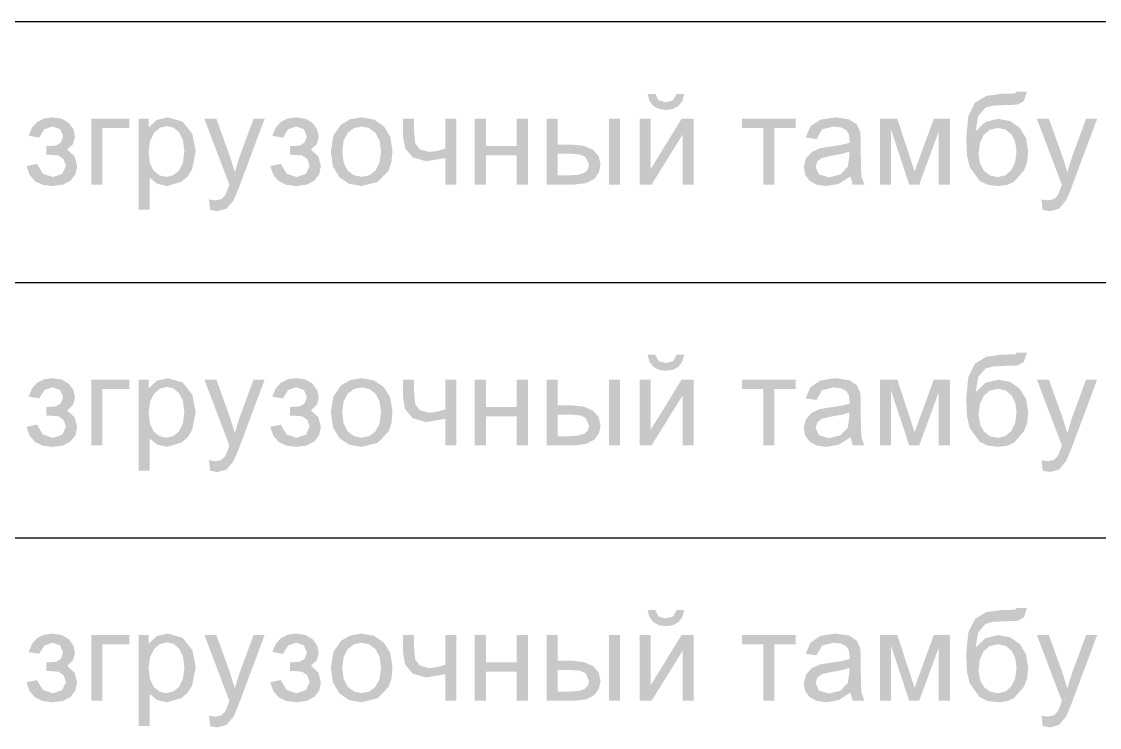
# Model space of a CAD drawing. Header units: millimetres. Extents: x 0 to 420, y 0 to 297.
# Drawn here: x 37.2 to 45.59, y 198.55 to 204.05 of the extents above; entities that cross this region are included whole.
import ezdxf

# ---------------------------------------------------------------- set-up
doc = ezdxf.new("R2010")
doc.units = ezdxf.units.MM
doc.layers.get('0').update_dxf_attribs({"linetype": 'CONTINUOUS'})

msp = doc.modelspace()

# ---------------------------------------------------------------- hatches: boundary and pattern name
at = {"true_color": 0x0000fb}
h = msp.add_hatch(color=0, dxfattribs=at)
h.paths.add_polyline_path([(42.01289, 203.288745), (42.099982, 203.288745), (42.099982, 202.898484), (42.340312, 203.288745), (42.434019, 203.288745), (42.434019, 202.776666), (42.347478, 202.776666), (42.347478, 203.164721), (42.106597, 202.776666), (42.01289, 202.776666)], flags=0)
h.paths.add_polyline_path([(42.301727, 203.482773), (42.360707, 203.482773), (42.345893, 203.429443), (42.31661, 203.390168), (42.273546, 203.365639), (42.218494, 203.357647), (42.162752, 203.36557), (42.119826, 203.389617), (42.090129, 203.42896), (42.075729, 203.482773), (42.13526, 203.482773), (42.161718, 203.433714), (42.215737, 203.417729), (42.274717, 203.433163)], flags=0)
h = msp.add_hatch(color=0, dxfattribs=at)
h.paths.add_polyline_path([(44.951554, 203.500412), (45.028173, 203.49986), (45.005022, 203.427651), (44.959822, 203.401744), (44.918757, 203.397541), (44.851233, 203.396232), (44.760765, 203.390926), (44.70461, 203.375286), (44.648386, 203.308589), (44.629093, 203.191731), (44.705712, 203.264491), (44.804931, 203.288745), (44.897122, 203.271382), (44.971949, 203.219292), (45.021559, 203.13785), (45.038095, 203.03243), (45.029551, 202.950574), (45.004471, 202.885255), (44.925647, 202.79651), (44.87149, 202.772945), (44.801624, 202.76509), (44.720182, 202.775426), (44.65941, 202.806431), (44.58224, 202.913367), (44.561914, 203.002733), (44.55523, 203.140468), (44.572249, 203.310036), (44.623581, 203.413871), (44.710811, 203.466718), (44.835248, 203.484426), (44.904701, 203.484977), (44.93612, 203.487182)], flags=0)
h.paths.add_polyline_path([(44.947144, 203.034635), (44.937636, 203.107257), (44.909111, 203.165824), (44.863566, 203.204271), (44.802726, 203.217087), (44.738578, 203.203513), (44.691381, 203.163068), (44.661891, 203.099747), (44.652244, 203.018649), (44.662993, 202.939757), (44.695239, 202.881948), (44.743539, 202.846739), (44.802175, 202.835095), (44.860535, 202.848737), (44.906906, 202.889665), (44.936947, 202.953261)], flags=0)
for points in [[(37.396627, 203.008176), (37.396627, 203.075976), (37.471592, 203.080385), (37.509075, 203.103537), (37.527265, 203.152043), (37.503563, 203.208267), (37.44348, 203.229214), (37.380986, 203.207441), (37.340403, 203.142673), (37.258272, 203.156453), (37.284196, 203.219395), (37.323867, 203.264354), (37.377179, 203.291329), (37.444032, 203.30032), (37.517136, 203.289158), (37.572465, 203.255672), (37.607467, 203.206545), (37.619318, 203.148736), (37.604091, 203.092237), (37.558684, 203.048966), (37.616562, 202.99605), (37.635854, 202.919982), (37.623176, 202.857419), (37.585694, 202.808085), (37.525336, 202.775839), (37.445134, 202.76509), (37.366775, 202.774814), (37.306917, 202.80402), (37.265455, 202.852759), (37.242287, 202.921084), (37.323867, 202.938172), (37.368515, 202.862104), (37.446788, 202.835095), (37.519548, 202.859899), (37.548762, 202.923289), (37.530572, 202.975103), (37.491436, 203.003215), (37.416471, 203.008727)], [(37.746009, 203.288745), (38.040909, 203.288745), (38.040909, 203.217087), (37.833101, 203.217087), (37.833101, 202.776666), (37.746009, 202.776666)], [(38.671409, 202.579331), (38.662038, 202.660911), (38.711647, 202.653194), (38.757398, 202.663116), (38.786062, 202.689574), (38.796879, 202.712587), (38.813071, 202.754617), (38.820788, 202.775563), (38.626209, 203.288745), (38.719916, 203.288745), (38.8263, 202.992191), (38.863232, 202.87368), (38.899061, 202.990537), (39.008753, 203.288745), (39.095293, 203.288745), (38.900714, 202.767846), (38.872671, 202.696671), (38.851656, 202.65154), (38.798739, 202.588701), (38.727633, 202.568858)], [(39.2936, 203.008176), (39.2936, 203.075976), (39.368566, 203.080385), (39.406048, 203.103537), (39.424238, 203.152043), (39.400536, 203.208267), (39.340454, 203.229214), (39.27796, 203.207441), (39.237376, 203.142673), (39.155245, 203.156453), (39.18117, 203.219395), (39.22084, 203.264354), (39.274153, 203.291329), (39.341005, 203.30032), (39.41411, 203.289158), (39.469438, 203.255672), (39.50444, 203.206545), (39.516291, 203.148736), (39.501064, 203.092237), (39.455658, 203.048966), (39.513535, 202.99605), (39.532828, 202.919982), (39.52015, 202.857419), (39.482667, 202.808085), (39.422309, 202.775839), (39.342107, 202.76509), (39.263749, 202.774814), (39.20389, 202.80402), (39.162428, 202.852759), (39.13926, 202.921084), (39.22084, 202.938172), (39.265488, 202.862104), (39.343761, 202.835095), (39.416521, 202.859899), (39.445736, 202.923289), (39.427546, 202.975103), (39.388409, 203.003215), (39.313444, 203.008727)], [(40.171779, 203.288745), (40.258871, 203.288745), (40.258871, 203.191731), (40.266036, 203.10078), (40.301865, 203.051722), (40.373523, 203.030776), (40.429747, 203.037115), (40.500854, 203.056683), (40.500854, 203.288745), (40.587946, 203.288745), (40.587946, 202.776666), (40.500854, 202.776666), (40.500854, 202.983372), (40.351475, 202.958016), (40.248398, 202.987781), (40.187764, 203.059991), (40.171779, 203.1548)], [(40.730284, 203.288745), (40.817376, 203.288745), (40.817376, 203.075976), (41.057706, 203.075976), (41.057706, 203.288745), (41.144798, 203.288745), (41.144798, 202.776666), (41.057706, 202.776666), (41.057706, 203.003767), (40.817376, 203.003767), (40.817376, 202.776666), (40.730284, 202.776666)], [(42.811043, 203.288745), (43.227211, 203.288745), (43.227211, 203.217087), (43.062397, 203.217087), (43.062397, 202.776666), (42.976408, 202.776666), (42.976408, 203.217087), (42.811043, 203.217087)], [(43.884352, 203.288745), (44.019399, 203.288745), (44.153896, 202.879192), (44.303275, 203.288745), (44.428401, 203.288745), (44.428401, 202.776666), (44.341309, 202.776666), (44.341309, 203.188975), (44.189725, 202.776666), (44.112004, 202.776666), (43.969239, 203.208819), (43.969239, 202.776666), (43.884352, 202.776666)], [(45.150799, 202.579331), (45.141428, 202.660911), (45.191038, 202.653194), (45.236789, 202.663116), (45.265452, 202.689574), (45.276269, 202.712587), (45.292461, 202.754617), (45.300178, 202.775563), (45.105599, 203.288745), (45.199306, 203.288745), (45.305691, 202.992191), (45.342622, 202.87368), (45.378451, 202.990537), (45.488143, 203.288745), (45.574684, 203.288745), (45.380105, 202.767846), (45.352062, 202.696671), (45.331046, 202.65154), (45.27813, 202.588701), (45.207023, 202.568858)], [(37.396627, 200.976176), (37.396627, 201.043976), (37.471592, 201.048385), (37.509075, 201.071537), (37.527265, 201.120043), (37.503563, 201.176267), (37.44348, 201.197214), (37.380986, 201.175441), (37.340403, 201.110673), (37.258272, 201.124453), (37.284196, 201.187395), (37.323867, 201.232354), (37.377179, 201.259329), (37.444032, 201.26832), (37.517136, 201.257158), (37.572465, 201.223672), (37.607467, 201.174545), (37.619318, 201.116736), (37.604091, 201.060237), (37.558684, 201.016966), (37.616562, 200.96405), (37.635854, 200.887982), (37.623176, 200.825419), (37.585694, 200.776085), (37.525336, 200.743839), (37.445134, 200.73309), (37.366775, 200.742814), (37.306917, 200.77202), (37.265455, 200.820759), (37.242287, 200.889084), (37.323867, 200.906172), (37.368515, 200.830104), (37.446788, 200.803095), (37.519548, 200.827899), (37.548762, 200.891289), (37.530572, 200.943103), (37.491436, 200.971215), (37.416471, 200.976727)], [(37.746009, 201.256745), (38.040909, 201.256745), (38.040909, 201.185087), (37.833101, 201.185087), (37.833101, 200.744666), (37.746009, 200.744666)], [(38.671409, 200.547331), (38.662038, 200.628911), (38.711647, 200.621194), (38.757398, 200.631116), (38.786062, 200.657574), (38.796879, 200.680587), (38.813071, 200.722617), (38.820788, 200.743563), (38.626209, 201.256745), (38.719916, 201.256745), (38.8263, 200.960191), (38.863232, 200.84168), (38.899061, 200.958537), (39.008753, 201.256745), (39.095293, 201.256745), (38.900714, 200.735846), (38.872671, 200.664671), (38.851656, 200.61954), (38.798739, 200.556701), (38.727633, 200.536858)], [(39.2936, 200.976176), (39.2936, 201.043976), (39.368566, 201.048385), (39.406048, 201.071537), (39.424238, 201.120043), (39.400536, 201.176267), (39.340454, 201.197214), (39.27796, 201.175441), (39.237376, 201.110673), (39.155245, 201.124453), (39.18117, 201.187395), (39.22084, 201.232354), (39.274153, 201.259329), (39.341005, 201.26832), (39.41411, 201.257158), (39.469438, 201.223672), (39.50444, 201.174545), (39.516291, 201.116736), (39.501064, 201.060237), (39.455658, 201.016966), (39.513535, 200.96405), (39.532828, 200.887982), (39.52015, 200.825419), (39.482667, 200.776085), (39.422309, 200.743839), (39.342107, 200.73309), (39.263749, 200.742814), (39.20389, 200.77202), (39.162428, 200.820759), (39.13926, 200.889084), (39.22084, 200.906172), (39.265488, 200.830104), (39.343761, 200.803095), (39.416521, 200.827899), (39.445736, 200.891289), (39.427546, 200.943103), (39.388409, 200.971215), (39.313444, 200.976727)], [(40.171779, 201.256745), (40.258871, 201.256745), (40.258871, 201.159731), (40.266036, 201.06878), (40.301865, 201.019722), (40.373523, 200.998776), (40.429747, 201.005115), (40.500854, 201.024683), (40.500854, 201.256745), (40.587946, 201.256745), (40.587946, 200.744666), (40.500854, 200.744666), (40.500854, 200.951372), (40.351475, 200.926016), (40.248398, 200.955781), (40.187764, 201.027991), (40.171779, 201.1228)], [(40.730284, 201.256745), (40.817376, 201.256745), (40.817376, 201.043976), (41.057706, 201.043976), (41.057706, 201.256745), (41.144798, 201.256745), (41.144798, 200.744666), (41.057706, 200.744666), (41.057706, 200.971767), (40.817376, 200.971767), (40.817376, 200.744666), (40.730284, 200.744666)], [(42.811043, 201.256745), (43.227211, 201.256745), (43.227211, 201.185087), (43.062397, 201.185087), (43.062397, 200.744666), (42.976408, 200.744666), (42.976408, 201.185087), (42.811043, 201.185087)], [(43.884352, 201.256745), (44.019399, 201.256745), (44.153896, 200.847192), (44.303275, 201.256745), (44.428401, 201.256745), (44.428401, 200.744666), (44.341309, 200.744666), (44.341309, 201.156975), (44.189725, 200.744666), (44.112004, 200.744666), (43.969239, 201.176819), (43.969239, 200.744666), (43.884352, 200.744666)], [(45.150799, 200.547331), (45.141428, 200.628911), (45.191038, 200.621194), (45.236789, 200.631116), (45.265452, 200.657574), (45.276269, 200.680587), (45.292461, 200.722617), (45.300178, 200.743563), (45.105599, 201.256745), (45.199306, 201.256745), (45.305691, 200.960191), (45.342622, 200.84168), (45.378451, 200.958537), (45.488143, 201.256745), (45.574684, 201.256745), (45.380105, 200.735846), (45.352062, 200.664671), (45.331046, 200.61954), (45.27813, 200.556701), (45.207023, 200.536858)], [(37.396627, 198.98651), (37.396627, 199.054309), (37.471592, 199.058719), (37.509075, 199.08187), (37.527265, 199.130377), (37.503563, 199.186601), (37.44348, 199.207547), (37.380986, 199.185774), (37.340403, 199.121006), (37.258272, 199.134787), (37.284196, 199.197728), (37.323867, 199.242687), (37.377179, 199.269662), (37.444032, 199.278654), (37.517136, 199.267492), (37.572465, 199.234005), (37.607467, 199.184878), (37.619318, 199.12707), (37.604091, 199.07057), (37.558684, 199.0273), (37.616562, 198.974383), (37.635854, 198.898315), (37.623176, 198.835752), (37.585694, 198.786418), (37.525336, 198.754172), (37.445134, 198.743424), (37.366775, 198.753147), (37.306917, 198.782353), (37.265455, 198.831093), (37.242287, 198.899418), (37.323867, 198.916505), (37.368515, 198.840438), (37.446788, 198.813428), (37.519548, 198.838233), (37.548762, 198.901622), (37.530572, 198.953437), (37.491436, 198.981549), (37.416471, 198.987061)], [(37.746009, 199.267078), (38.040909, 199.267078), (38.040909, 199.19542), (37.833101, 199.19542), (37.833101, 198.754999), (37.746009, 198.754999)], [(38.671409, 198.557664), (38.662038, 198.639244), (38.711647, 198.631527), (38.757398, 198.641449), (38.786062, 198.667907), (38.796879, 198.69092), (38.813071, 198.732951), (38.820788, 198.753897), (38.626209, 199.267078), (38.719916, 199.267078), (38.8263, 198.970524), (38.863232, 198.852013), (38.899061, 198.968871), (39.008753, 199.267078), (39.095293, 199.267078), (38.900714, 198.74618), (38.872671, 198.675004), (38.851656, 198.629873), (38.798739, 198.567035), (38.727633, 198.547191)], [(39.2936, 198.98651), (39.2936, 199.054309), (39.368566, 199.058719), (39.406048, 199.08187), (39.424238, 199.130377), (39.400536, 199.186601), (39.340454, 199.207547), (39.27796, 199.185774), (39.237376, 199.121006), (39.155245, 199.134787), (39.18117, 199.197728), (39.22084, 199.242687), (39.274153, 199.269662), (39.341005, 199.278654), (39.41411, 199.267492), (39.469438, 199.234005), (39.50444, 199.184878), (39.516291, 199.12707), (39.501064, 199.07057), (39.455658, 199.0273), (39.513535, 198.974383), (39.532828, 198.898315), (39.52015, 198.835752), (39.482667, 198.786418), (39.422309, 198.754172), (39.342107, 198.743424), (39.263749, 198.753147), (39.20389, 198.782353), (39.162428, 198.831093), (39.13926, 198.899418), (39.22084, 198.916505), (39.265488, 198.840438), (39.343761, 198.813428), (39.416521, 198.838233), (39.445736, 198.901622), (39.427546, 198.953437), (39.388409, 198.981549), (39.313444, 198.987061)], [(40.171779, 199.267078), (40.258871, 199.267078), (40.258871, 199.170064), (40.266036, 199.079114), (40.301865, 199.030056), (40.373523, 199.009109), (40.429747, 199.015448), (40.500854, 199.035017), (40.500854, 199.267078), (40.587946, 199.267078), (40.587946, 198.754999), (40.500854, 198.754999), (40.500854, 198.961705), (40.351475, 198.936349), (40.248398, 198.966115), (40.187764, 199.038324), (40.171779, 199.133133)], [(40.730284, 199.267078), (40.817376, 199.267078), (40.817376, 199.054309), (41.057706, 199.054309), (41.057706, 199.267078), (41.144798, 199.267078), (41.144798, 198.754999), (41.057706, 198.754999), (41.057706, 198.9821), (40.817376, 198.9821), (40.817376, 198.754999), (40.730284, 198.754999)], [(42.811043, 199.267078), (43.227211, 199.267078), (43.227211, 199.19542), (43.062397, 199.19542), (43.062397, 198.754999), (42.976408, 198.754999), (42.976408, 199.19542), (42.811043, 199.19542)], [(43.884352, 199.267078), (44.019399, 199.267078), (44.153896, 198.857525), (44.303275, 199.267078), (44.428401, 199.267078), (44.428401, 198.754999), (44.341309, 198.754999), (44.341309, 199.167308), (44.189725, 198.754999), (44.112004, 198.754999), (43.969239, 199.187152), (43.969239, 198.754999), (43.884352, 198.754999)], [(45.150799, 198.557664), (45.141428, 198.639244), (45.191038, 198.631527), (45.236789, 198.641449), (45.265452, 198.667907), (45.276269, 198.69092), (45.292461, 198.732951), (45.300178, 198.753897), (45.105599, 199.267078), (45.199306, 199.267078), (45.305691, 198.970524), (45.342622, 198.852013), (45.378451, 198.968871), (45.488143, 199.267078), (45.574684, 199.267078), (45.380105, 198.74618), (45.352062, 198.675004), (45.331046, 198.629873), (45.27813, 198.567035), (45.207023, 198.547191)]]:
    msp.add_hatch(color=0, dxfattribs=at).paths.add_polyline_path(points, flags=0)
h = msp.add_hatch(color=0, dxfattribs=at)
h.paths.add_polyline_path([(38.113949, 202.580433), (38.113949, 203.288745), (38.193324, 203.288745), (38.193324, 203.222599), (38.256162, 203.280477), (38.341601, 203.30032), (38.457356, 203.266696), (38.532873, 203.171336), (38.55878, 203.036839), (38.530668, 202.895177), (38.49601, 202.839504), (38.448537, 202.798714), (38.335537, 202.76509), (38.257265, 202.78328), (38.201041, 202.829583), (38.201041, 202.580433)], flags=0)
h.paths.add_polyline_path([(38.192773, 203.029674), (38.202695, 202.943615), (38.23246, 202.883602), (38.276626, 202.848393), (38.329474, 202.836748), (38.383218, 202.848806), (38.428693, 202.885255), (38.459699, 202.94768), (38.470034, 203.037391), (38.459837, 203.122622), (38.429795, 203.183463), (38.385491, 203.220187), (38.333333, 203.232521), (38.281174, 203.21943), (38.235216, 203.180707), (38.203246, 203.116972)], flags=0)
h = msp.add_hatch(color=0, dxfattribs=at)
h.paths.add_polyline_path([(39.61046, 203.032981), (39.630029, 203.15666), (39.689284, 203.243545), (39.762527, 203.285989), (39.850239, 203.30032), (39.946219, 203.282957), (40.022769, 203.230867), (40.073137, 203.148529), (40.090018, 203.040147), (40.082576, 202.951401), (40.060252, 202.884153), (39.974262, 202.79651), (39.850239, 202.76509), (39.753087, 202.782178), (39.676606, 202.833992), (39.626997, 202.917984)], flags=0)
h.paths.add_polyline_path([(39.699206, 203.032981), (39.709955, 202.946509), (39.742201, 202.885255), (39.790639, 202.848806), (39.850239, 202.836748), (39.909357, 202.848875), (39.957726, 202.885806), (39.989972, 202.947749), (40.000721, 203.035737), (39.989972, 203.118833), (39.957726, 203.179604), (39.909357, 203.216329), (39.850239, 203.228662), (39.790639, 203.216329), (39.742201, 203.179604), (39.709955, 203.118488)], flags=0)
h = msp.add_hatch(color=0, dxfattribs=at)
h.paths.add_polyline_path([(41.774838, 203.288745), (41.861379, 203.288745), (41.861379, 202.776666), (41.774838, 202.776666)], flags=0)
h.paths.add_polyline_path([(41.289218, 203.288745), (41.375758, 203.288745), (41.375758, 203.088654), (41.486001, 203.088654), (41.581086, 203.078043), (41.651366, 203.046761), (41.69505, 202.99729), (41.709795, 202.932109), (41.69753, 202.872233), (41.661288, 202.821866), (41.598036, 202.787897), (41.505845, 202.776666), (41.289218, 202.776666)], flags=0)
h.paths.add_polyline_path([(41.375758, 202.848324), (41.46726, 202.848324), (41.53754, 202.853285), (41.584669, 202.868168), (41.61099, 202.894075), (41.619947, 202.931557), (41.593488, 202.990537), (41.551665, 203.010381), (41.478836, 203.016996), (41.375758, 203.016996)], flags=0)
h = msp.add_hatch(color=0, dxfattribs=at)
h.paths.add_polyline_path([(43.654865, 202.840056), (43.56171, 202.781627), (43.465798, 202.76509), (43.391109, 202.775426), (43.336263, 202.806431), (43.302294, 202.853285), (43.291063, 202.911714), (43.308151, 202.980064), (43.352799, 203.030225), (43.415638, 203.058888), (43.492808, 203.072117), (43.58362, 203.085346), (43.647148, 203.101883), (43.647699, 203.124483), (43.641567, 203.169613), (43.623446, 203.199448), (43.581691, 203.22129), (43.524227, 203.228662), (43.433828, 203.207165), (43.390833, 203.131097), (43.305946, 203.142673), (43.34398, 203.230867), (43.420599, 203.28213), (43.536905, 203.30032), (43.643289, 203.284886), (43.703923, 203.24575), (43.730933, 203.187321), (43.735342, 203.106844), (43.735342, 202.991089), (43.736652, 202.892352), (43.740855, 202.837851), (43.762903, 202.776666), (43.671953, 202.776666)], flags=0)
h.paths.add_polyline_path([(43.647148, 203.033532), (43.588099, 203.015618), (43.505486, 203.00101), (43.429969, 202.983372), (43.395794, 202.95526), (43.383667, 202.913918), (43.409574, 202.856041), (43.486744, 202.83289), (43.576041, 202.854938), (43.633368, 202.915021), (43.647148, 203.002113)], flags=0)
h = msp.add_hatch(color=0, dxfattribs=at)
h.paths.add_polyline_path([(42.01289, 201.256745), (42.099982, 201.256745), (42.099982, 200.866484), (42.340312, 201.256745), (42.434019, 201.256745), (42.434019, 200.744666), (42.347478, 200.744666), (42.347478, 201.132721), (42.106597, 200.744666), (42.01289, 200.744666)], flags=0)
h.paths.add_polyline_path([(42.301727, 201.450773), (42.360707, 201.450773), (42.345893, 201.397443), (42.31661, 201.358168), (42.273546, 201.333639), (42.218494, 201.325647), (42.162752, 201.33357), (42.119826, 201.357617), (42.090129, 201.39696), (42.075729, 201.450773), (42.13526, 201.450773), (42.161718, 201.401714), (42.215737, 201.385729), (42.274717, 201.401163)], flags=0)
h = msp.add_hatch(color=0, dxfattribs=at)
h.paths.add_polyline_path([(44.951554, 201.468412), (45.028173, 201.46786), (45.005022, 201.395651), (44.959822, 201.369744), (44.918757, 201.365541), (44.851233, 201.364232), (44.760765, 201.358926), (44.70461, 201.343286), (44.648386, 201.276589), (44.629093, 201.159731), (44.705712, 201.232491), (44.804931, 201.256745), (44.897122, 201.239382), (44.971949, 201.187292), (45.021559, 201.10585), (45.038095, 201.00043), (45.029551, 200.918574), (45.004471, 200.853255), (44.925647, 200.76451), (44.87149, 200.740945), (44.801624, 200.73309), (44.720182, 200.743426), (44.65941, 200.774431), (44.58224, 200.881367), (44.561914, 200.970733), (44.55523, 201.108468), (44.572249, 201.278036), (44.623581, 201.381871), (44.710811, 201.434718), (44.835248, 201.452426), (44.904701, 201.452977), (44.93612, 201.455182)], flags=0)
h.paths.add_polyline_path([(44.947144, 201.002635), (44.937636, 201.075257), (44.909111, 201.133824), (44.863566, 201.172271), (44.802726, 201.185087), (44.738578, 201.171513), (44.691381, 201.131068), (44.661891, 201.067747), (44.652244, 200.986649), (44.662993, 200.907757), (44.695239, 200.849948), (44.743539, 200.814739), (44.802175, 200.803095), (44.860535, 200.816737), (44.906906, 200.857665), (44.936947, 200.921261)], flags=0)
h = msp.add_hatch(color=0, dxfattribs=at)
h.paths.add_polyline_path([(38.113949, 200.548433), (38.113949, 201.256745), (38.193324, 201.256745), (38.193324, 201.190599), (38.256162, 201.248477), (38.341601, 201.26832), (38.457356, 201.234696), (38.532873, 201.139336), (38.55878, 201.004839), (38.530668, 200.863177), (38.49601, 200.807504), (38.448537, 200.766714), (38.335537, 200.73309), (38.257265, 200.75128), (38.201041, 200.797583), (38.201041, 200.548433)], flags=0)
h.paths.add_polyline_path([(38.192773, 200.997674), (38.202695, 200.911615), (38.23246, 200.851602), (38.276626, 200.816393), (38.329474, 200.804748), (38.383218, 200.816806), (38.428693, 200.853255), (38.459699, 200.91568), (38.470034, 201.005391), (38.459837, 201.090622), (38.429795, 201.151463), (38.385491, 201.188187), (38.333333, 201.200521), (38.281174, 201.18743), (38.235216, 201.148707), (38.203246, 201.084972)], flags=0)
h = msp.add_hatch(color=0, dxfattribs=at)
h.paths.add_polyline_path([(39.61046, 201.000981), (39.630029, 201.12466), (39.689284, 201.211545), (39.762527, 201.253989), (39.850239, 201.26832), (39.946219, 201.250957), (40.022769, 201.198867), (40.073137, 201.116529), (40.090018, 201.008147), (40.082576, 200.919401), (40.060252, 200.852153), (39.974262, 200.76451), (39.850239, 200.73309), (39.753087, 200.750178), (39.676606, 200.801992), (39.626997, 200.885984)], flags=0)
h.paths.add_polyline_path([(39.699206, 201.000981), (39.709955, 200.914509), (39.742201, 200.853255), (39.790639, 200.816806), (39.850239, 200.804748), (39.909357, 200.816875), (39.957726, 200.853806), (39.989972, 200.915749), (40.000721, 201.003737), (39.989972, 201.086833), (39.957726, 201.147604), (39.909357, 201.184329), (39.850239, 201.196662), (39.790639, 201.184329), (39.742201, 201.147604), (39.709955, 201.086488)], flags=0)
h = msp.add_hatch(color=0, dxfattribs=at)
h.paths.add_polyline_path([(41.774838, 201.256745), (41.861379, 201.256745), (41.861379, 200.744666), (41.774838, 200.744666)], flags=0)
h.paths.add_polyline_path([(41.289218, 201.256745), (41.375758, 201.256745), (41.375758, 201.056654), (41.486001, 201.056654), (41.581086, 201.046043), (41.651366, 201.014761), (41.69505, 200.96529), (41.709795, 200.900109), (41.69753, 200.840233), (41.661288, 200.789866), (41.598036, 200.755897), (41.505845, 200.744666), (41.289218, 200.744666)], flags=0)
h.paths.add_polyline_path([(41.375758, 200.816324), (41.46726, 200.816324), (41.53754, 200.821285), (41.584669, 200.836168), (41.61099, 200.862075), (41.619947, 200.899557), (41.593488, 200.958537), (41.551665, 200.978381), (41.478836, 200.984996), (41.375758, 200.984996)], flags=0)
h = msp.add_hatch(color=0, dxfattribs=at)
h.paths.add_polyline_path([(43.654865, 200.808056), (43.56171, 200.749627), (43.465798, 200.73309), (43.391109, 200.743426), (43.336263, 200.774431), (43.302294, 200.821285), (43.291063, 200.879714), (43.308151, 200.948064), (43.352799, 200.998225), (43.415638, 201.026888), (43.492808, 201.040117), (43.58362, 201.053346), (43.647148, 201.069883), (43.647699, 201.092483), (43.641567, 201.137613), (43.623446, 201.167448), (43.581691, 201.18929), (43.524227, 201.196662), (43.433828, 201.175165), (43.390833, 201.099097), (43.305946, 201.110673), (43.34398, 201.198867), (43.420599, 201.25013), (43.536905, 201.26832), (43.643289, 201.252886), (43.703923, 201.21375), (43.730933, 201.155321), (43.735342, 201.074844), (43.735342, 200.959089), (43.736652, 200.860352), (43.740855, 200.805851), (43.762903, 200.744666), (43.671953, 200.744666)], flags=0)
h.paths.add_polyline_path([(43.647148, 201.001532), (43.588099, 200.983618), (43.505486, 200.96901), (43.429969, 200.951372), (43.395794, 200.92326), (43.383667, 200.881918), (43.409574, 200.824041), (43.486744, 200.80089), (43.576041, 200.822938), (43.633368, 200.883021), (43.647148, 200.970113)], flags=0)
h = msp.add_hatch(color=0, dxfattribs=at)
h.paths.add_polyline_path([(42.01289, 199.267078), (42.099982, 199.267078), (42.099982, 198.876818), (42.340312, 199.267078), (42.434019, 199.267078), (42.434019, 198.754999), (42.347478, 198.754999), (42.347478, 199.143055), (42.106597, 198.754999), (42.01289, 198.754999)], flags=0)
h.paths.add_polyline_path([(42.301727, 199.461106), (42.360707, 199.461106), (42.345893, 199.407776), (42.31661, 199.368502), (42.273546, 199.343973), (42.218494, 199.33598), (42.162752, 199.343904), (42.119826, 199.367951), (42.090129, 199.407294), (42.075729, 199.461106), (42.13526, 199.461106), (42.161718, 199.412048), (42.215737, 199.396063), (42.274717, 199.411497)], flags=0)
h = msp.add_hatch(color=0, dxfattribs=at)
h.paths.add_polyline_path([(44.951554, 199.478745), (45.028173, 199.478194), (45.005022, 199.405984), (44.959822, 199.380077), (44.918757, 199.375874), (44.851233, 199.374565), (44.760765, 199.36926), (44.70461, 199.353619), (44.648386, 199.286922), (44.629093, 199.170064), (44.705712, 199.242825), (44.804931, 199.267078), (44.897122, 199.249715), (44.971949, 199.197625), (45.021559, 199.116183), (45.038095, 199.010763), (45.029551, 198.928908), (45.004471, 198.863589), (44.925647, 198.774843), (44.87149, 198.751279), (44.801624, 198.743424), (44.720182, 198.753759), (44.65941, 198.784765), (44.58224, 198.891701), (44.561914, 198.981066), (44.55523, 199.118801), (44.572249, 199.288369), (44.623581, 199.392204), (44.710811, 199.445052), (44.835248, 199.46276), (44.904701, 199.463311), (44.93612, 199.465516)], flags=0)
h.paths.add_polyline_path([(44.947144, 199.012968), (44.937636, 199.085591), (44.909111, 199.144157), (44.863566, 199.182604), (44.802726, 199.19542), (44.738578, 199.181847), (44.691381, 199.141401), (44.661891, 199.07808), (44.652244, 198.996983), (44.662993, 198.91809), (44.695239, 198.860281), (44.743539, 198.825072), (44.802175, 198.813428), (44.860535, 198.827071), (44.906906, 198.867998), (44.936947, 198.931595)], flags=0)
h = msp.add_hatch(color=0, dxfattribs=at)
h.paths.add_polyline_path([(38.113949, 198.558767), (38.113949, 199.267078), (38.193324, 199.267078), (38.193324, 199.200932), (38.256162, 199.25881), (38.341601, 199.278654), (38.457356, 199.24503), (38.532873, 199.149669), (38.55878, 199.015173), (38.530668, 198.87351), (38.49601, 198.817838), (38.448537, 198.777048), (38.335537, 198.743424), (38.257265, 198.761614), (38.201041, 198.807916), (38.201041, 198.558767)], flags=0)
h.paths.add_polyline_path([(38.192773, 199.008007), (38.202695, 198.921949), (38.23246, 198.861935), (38.276626, 198.826726), (38.329474, 198.815082), (38.383218, 198.82714), (38.428693, 198.863589), (38.459699, 198.926014), (38.470034, 199.015724), (38.459837, 199.100956), (38.429795, 199.161796), (38.385491, 199.198521), (38.333333, 199.210854), (38.281174, 199.197763), (38.235216, 199.15904), (38.203246, 199.095306)], flags=0)
h = msp.add_hatch(color=0, dxfattribs=at)
h.paths.add_polyline_path([(39.61046, 199.011314), (39.630029, 199.134993), (39.689284, 199.221879), (39.762527, 199.264322), (39.850239, 199.278654), (39.946219, 199.26129), (40.022769, 199.209201), (40.073137, 199.126863), (40.090018, 199.01848), (40.082576, 198.929734), (40.060252, 198.862486), (39.974262, 198.774843), (39.850239, 198.743424), (39.753087, 198.760511), (39.676606, 198.812326), (39.626997, 198.896317)], flags=0)
h.paths.add_polyline_path([(39.699206, 199.011314), (39.709955, 198.924842), (39.742201, 198.863589), (39.790639, 198.82714), (39.850239, 198.815082), (39.909357, 198.827208), (39.957726, 198.86414), (39.989972, 198.926083), (40.000721, 199.01407), (39.989972, 199.097166), (39.957726, 199.157938), (39.909357, 199.194662), (39.850239, 199.206996), (39.790639, 199.194662), (39.742201, 199.157938), (39.709955, 199.096822)], flags=0)
h = msp.add_hatch(color=0, dxfattribs=at)
h.paths.add_polyline_path([(41.774838, 199.267078), (41.861379, 199.267078), (41.861379, 198.754999), (41.774838, 198.754999)], flags=0)
h.paths.add_polyline_path([(41.289218, 199.267078), (41.375758, 199.267078), (41.375758, 199.066987), (41.486001, 199.066987), (41.581086, 199.056376), (41.651366, 199.025095), (41.69505, 198.975623), (41.709795, 198.910442), (41.69753, 198.850566), (41.661288, 198.800199), (41.598036, 198.76623), (41.505845, 198.754999), (41.289218, 198.754999)], flags=0)
h.paths.add_polyline_path([(41.375758, 198.826657), (41.46726, 198.826657), (41.53754, 198.831618), (41.584669, 198.846501), (41.61099, 198.872408), (41.619947, 198.909891), (41.593488, 198.968871), (41.551665, 198.988714), (41.478836, 198.995329), (41.375758, 198.995329)], flags=0)
h = msp.add_hatch(color=0, dxfattribs=at)
h.paths.add_polyline_path([(43.654865, 198.818389), (43.56171, 198.75996), (43.465798, 198.743424), (43.391109, 198.753759), (43.336263, 198.784765), (43.302294, 198.831618), (43.291063, 198.890047), (43.308151, 198.958398), (43.352799, 199.008558), (43.415638, 199.037221), (43.492808, 199.050451), (43.58362, 199.06368), (43.647148, 199.080216), (43.647699, 199.102816), (43.641567, 199.147947), (43.623446, 199.177781), (43.581691, 199.199623), (43.524227, 199.206996), (43.433828, 199.185498), (43.390833, 199.109431), (43.305946, 199.121006), (43.34398, 199.209201), (43.420599, 199.260464), (43.536905, 199.278654), (43.643289, 199.26322), (43.703923, 199.224083), (43.730933, 199.165655), (43.735342, 199.085177), (43.735342, 198.969422), (43.736652, 198.870686), (43.740855, 198.816184), (43.762903, 198.754999), (43.671953, 198.754999)], flags=0)
h.paths.add_polyline_path([(43.647148, 199.011866), (43.588099, 198.993951), (43.505486, 198.979344), (43.429969, 198.961705), (43.395794, 198.933593), (43.383667, 198.892252), (43.409574, 198.834374), (43.486744, 198.811223), (43.576041, 198.833272), (43.633368, 198.893354), (43.647148, 198.980446)], flags=0)

# ---------------------------------------------------------------- linework, layer by layer
at = {"color": 0, "true_color": 0x000007}
for points in [[(28.913668, 204.046666), (77.681668, 204.046666)], [(28.913668, 202.014666), (77.681668, 202.014666)], [(28.913668, 200.024999), (77.681668, 200.024999)]]:
    msp.add_lwpolyline(points, dxfattribs=at)

doc.saveas('drawing.dxf')
